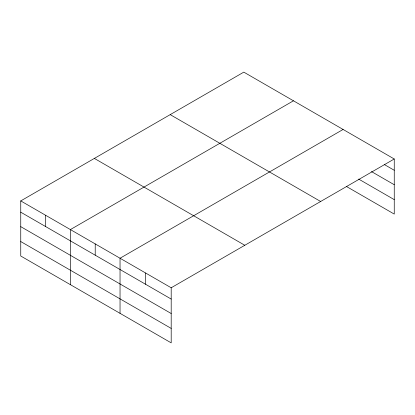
<?xml version="1.0" encoding="UTF-8"?>
<svg xmlns="http://www.w3.org/2000/svg" width="415" height="415" viewBox="0 0 415 415"><rect width="100%" height="100%" fill="white"/><g stroke="black" fill="none" stroke-linecap="round" stroke-linejoin="round"><path stroke-width="0.62" d="M394.25 158.992L243.807 72.132L20.75 200.917L20.75 256.008L171.193 342.868L171.193 287.771L394.25 158.992L394.25 214.083L346.437 186.48M293.457 100.798L70.394 229.578L70.394 284.674M343.101 129.459L120.039 258.239L120.039 313.335M384.243 164.49L394.25 170.269M371.456 171.566L394.25 184.727M358.669 179.083L394.25 199.625M170.202 114.633L320.639 201.488M94.361 158.416L244.798 245.275M20.75 200.917L171.193 287.771M20.75 212.195L171.193 299.054M20.75 226.652L171.193 313.512M20.75 241.551L171.193 328.405M145.618 273.008L145.618 284.285M95.217 243.911L95.217 255.189M45.572 215.245L45.572 226.528"/></g></svg>
